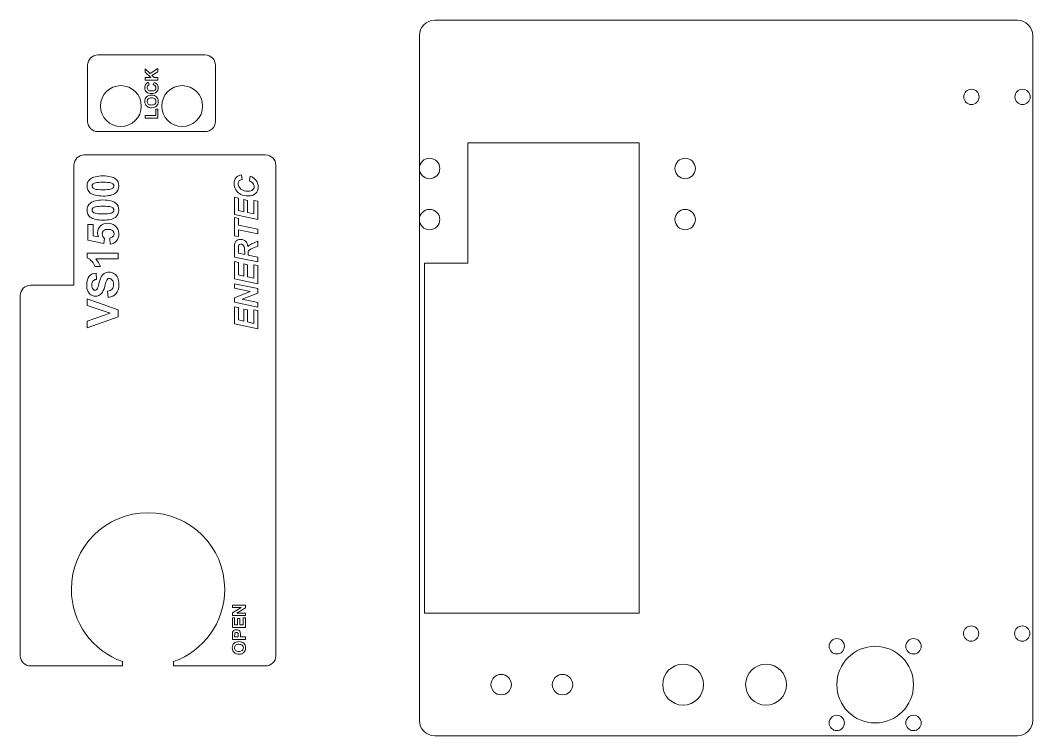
# Model space of a CAD drawing. Header units: millimetres. Extents: x -125 to 565, y -82 to 69.
# Drawn here: x 53.4 to 251.5, y -76.1 to 63.9 of the extents above; entities that cross this region are included whole.
import ezdxf

# ---------------------------------------------------------------- set-up
doc = ezdxf.new("R2010")
doc.units = ezdxf.units.MM
doc.header["$MEASUREMENT"] = 0
doc.layers.add('Layer 1', color=7, linetype='Continuous')
doc.layers.add('Layer 2', color=7, linetype='Continuous')

msp = doc.modelspace()

# ---------------------------------------------------------------- linework, layer by layer
at = {"layer": 'Layer 1', "color": 250, "lineweight": 9}
for centre, major_axis in [((133.5236, 34.8618), (0, 2)), ((183.5236, 34.8618), (0, 2)), ((133.5236, 24.8621), (0, 2)), ((183.5236, 24.8621), (0, 2)), ((213.1929, -58.6382), (0, 1.5)), ((228.1929, -58.6382), (0, 1.5)), ((213.1929, -73.6382), (0, 1.5)), ((228.1929, -73.6382), (0, 1.5))]:
    msp.add_ellipse(centre, major_axis=major_axis, ratio=1, dxfattribs=at)
for points, knots in [([(134.5236, 63.8618), (134.5236, 63.8618), (248.5236, 63.8618), (248.5236, 63.8618), (248.5236, 63.8618), (250.1736, 63.8618), (251.5236, 62.5118), (251.5236, 60.8618), (251.5236, 60.8618), (251.5236, 60.8618), (251.5236, -73.1381), (251.5236, -73.1381), (251.5236, -73.1381), (251.5236, -74.7882), (250.1736, -76.1382), (248.5236, -76.1382), (248.5236, -76.1382), (248.5236, -76.1382), (134.5236, -76.1382), (134.5236, -76.1382), (134.5236, -76.1382), (132.8736, -76.1382), (131.5236, -74.7882), (131.5236, -73.1381), (131.5236, -73.1381), (131.5236, -73.1381), (131.5236, 60.8618), (131.5236, 60.8618), (131.5236, 60.8618), (131.5236, 62.5118), (132.8736, 63.8618), (134.5236, 63.8618)], [0, 0, 0, 0, 0.11111111, 0.11111111, 0.11111111, 0.11111111, 0.22222222, 0.22222222, 0.22222222, 0.22222222, 0.33333333, 0.33333333, 0.33333333, 0.33333333, 0.44444444, 0.44444444, 0.44444444, 0.44444444, 0.55555556, 0.55555556, 0.55555556, 0.55555556, 0.66666667, 0.66666667, 0.66666667, 0.66666667, 0.77777778, 0.77777778, 0.77777778, 0.77777778, 1, 1, 1, 1]), ([(91.6266, 55.0724), (91.6266, 55.0724), (91.6266, 44.0725), (91.6266, 44.0725), (91.6266, 44.0725), (91.6266, 42.9725), (90.7265, 42.0725), (89.6265, 42.0725), (89.6265, 42.0725), (89.6265, 42.0725), (68.6267, 42.0725), (68.6267, 42.0725), (68.6267, 42.0725), (67.5267, 42.0725), (66.6266, 42.9725), (66.6266, 44.0725), (66.6266, 44.0725), (66.6266, 44.0725), (66.6266, 55.0724), (66.6266, 55.0724), (66.6266, 55.0724), (66.6266, 56.1724), (67.5267, 57.0725), (68.6267, 57.0725), (68.6267, 57.0725), (68.6267, 57.0725), (89.6265, 57.0725), (89.6265, 57.0725), (89.6265, 57.0725), (90.7265, 57.0725), (91.6266, 56.1724), (91.6266, 55.0724)], [0, 0, 0, 0, 0.11111111, 0.11111111, 0.11111111, 0.11111111, 0.22222222, 0.22222222, 0.22222222, 0.22222222, 0.33333333, 0.33333333, 0.33333333, 0.33333333, 0.44444444, 0.44444444, 0.44444444, 0.44444444, 0.55555556, 0.55555556, 0.55555556, 0.55555556, 0.66666667, 0.66666667, 0.66666667, 0.66666667, 0.77777778, 0.77777778, 0.77777778, 0.77777778, 1, 1, 1, 1]), ([(77.1271, 47.0725), (77.1271, 44.8633), (75.3362, 43.0725), (73.1271, 43.0725), (73.1271, 43.0725), (70.918, 43.0725), (69.1271, 44.8633), (69.1271, 47.0725), (69.1271, 47.0725), (69.1271, 49.2817), (70.918, 51.0725), (73.1271, 51.0725), (73.1271, 51.0725), (75.3362, 51.0725), (77.1271, 49.2817), (77.1271, 47.0725)], [0, 0, 0, 0, 0.2, 0.2, 0.2, 0.2, 0.4, 0.4, 0.4, 0.4, 0.6, 0.6, 0.6, 0.6, 1, 1, 1, 1]), ([(89.1271, 47.0725), (89.1271, 44.8633), (87.3362, 43.0725), (85.1271, 43.0725), (85.1271, 43.0725), (82.918, 43.0725), (81.1271, 44.8633), (81.1271, 47.0725), (81.1271, 47.0725), (81.1271, 49.2817), (82.918, 51.0725), (85.1271, 51.0725), (85.1271, 51.0725), (87.3362, 51.0725), (89.1271, 49.2817), (89.1271, 47.0725)], [0, 0, 0, 0, 0.2, 0.2, 0.2, 0.2, 0.4, 0.4, 0.4, 0.4, 0.6, 0.6, 0.6, 0.6, 1, 1, 1, 1]), ([(241.0236, 48.8618), (241.0236, 48.0334), (240.352, 47.3618), (239.5236, 47.3618), (239.5236, 47.3618), (238.6952, 47.3618), (238.0236, 48.0334), (238.0236, 48.8618), (238.0236, 48.8618), (238.0236, 49.6902), (238.6952, 50.3618), (239.5236, 50.3618), (239.5236, 50.3618), (240.352, 50.3618), (241.0236, 49.6902), (241.0236, 48.8618)], [0, 0, 0, 0, 0.2, 0.2, 0.2, 0.2, 0.4, 0.4, 0.4, 0.4, 0.6, 0.6, 0.6, 0.6, 1, 1, 1, 1]), ([(251.0236, 48.8618), (251.0236, 48.0334), (250.352, 47.3618), (249.5236, 47.3618), (249.5236, 47.3618), (248.6952, 47.3618), (248.0236, 48.0334), (248.0236, 48.8618), (248.0236, 48.8618), (248.0236, 49.6902), (248.6952, 50.3618), (249.5236, 50.3618), (249.5236, 50.3618), (250.352, 50.3618), (251.0236, 49.6902), (251.0236, 48.8618)], [0, 0, 0, 0, 0.2, 0.2, 0.2, 0.2, 0.4, 0.4, 0.4, 0.4, 0.6, 0.6, 0.6, 0.6, 1, 1, 1, 1]), ([(141.0236, 39.8618), (141.0236, 39.8618), (174.5235, 39.8618), (174.5235, 39.8618), (174.5235, 39.8618), (174.5235, 39.8618), (174.5235, -52.1383), (174.5235, -52.1383), (174.5235, -52.1383), (174.5235, -52.1383), (132.5235, -52.1383), (132.5235, -52.1383), (132.5235, -52.1383), (132.5235, -52.1383), (132.5235, 16.3618), (132.5235, 16.3618), (132.5235, 16.3618), (132.5235, 16.3618), (141.0236, 16.3618), (141.0236, 16.3618), (141.0236, 16.3618), (141.0236, 16.3618), (141.0236, 39.8618), (141.0236, 39.8618)], [0, 0, 0, 0, 0.14285714, 0.14285714, 0.14285714, 0.14285714, 0.28571429, 0.28571429, 0.28571429, 0.28571429, 0.42857143, 0.42857143, 0.42857143, 0.42857143, 0.57142857, 0.57142857, 0.57142857, 0.57142857, 0.71428571, 0.71428571, 0.71428571, 0.71428571, 1, 1, 1, 1]), ([(65.9421, 37.5119), (65.9421, 37.5119), (101.4421, 37.5119), (101.4421, 37.5119), (101.4421, 37.5119), (102.5421, 37.5119), (103.4421, 36.6118), (103.4421, 35.5119), (103.4421, 35.5119), (103.4421, 35.5119), (103.4421, -60.4881), (103.4421, -60.4881), (103.4421, -60.4881), (103.4421, -61.5881), (102.5421, -62.4881), (101.4421, -62.4881), (101.4421, -62.4881), (101.4421, -62.4881), (83.4421, -62.4881), (83.4421, -62.4881), (83.4421, -62.4881), (83.4421, -62.4881), (83.4421, -61.6334), (83.4421, -61.6334), (83.4421, -61.6334), (89.2678, -59.5741), (93.4421, -54.019), (93.4421, -47.4881), (93.4421, -47.4881), (93.4421, -39.2038), (86.7264, -32.4881), (78.4421, -32.4881), (78.4421, -32.4881), (70.1578, -32.4881), (63.4421, -39.2038), (63.4421, -47.4881), (63.4421, -47.4881), (63.4421, -54.019), (67.6164, -59.5741), (73.4421, -61.6334), (73.4421, -61.6334), (73.4421, -61.6334), (73.4421, -62.4881), (73.4421, -62.4881), (73.4421, -62.4881), (73.4421, -62.4881), (55.4421, -62.4881), (55.4421, -62.4881), (55.4421, -62.4881), (54.3422, -62.4881), (53.4421, -61.5881), (53.4421, -60.4881), (53.4421, -60.4881), (53.4421, -60.4881), (53.4421, -9.5326), (53.4421, -9.5326), (53.4421, -9.5326), (53.4421, -9.5326), (53.4421, 10.0119), (53.4421, 10.0119), (53.4421, 10.0119), (53.4421, 11.1119), (54.3421, 12.0119), (55.4421, 12.0119), (55.4421, 12.0119), (55.4421, 12.0119), (63.9421, 12.0119), (63.9421, 12.0119), (63.9421, 12.0119), (63.9421, 12.0119), (63.9421, 35.5119), (63.9421, 35.5119), (63.9421, 35.5119), (63.9421, 36.6119), (64.8421, 37.5119), (65.9421, 37.5119)], [0, 0, 0, 0, 0.05, 0.05, 0.05, 0.05, 0.1, 0.1, 0.1, 0.1, 0.15, 0.15, 0.15, 0.15, 0.2, 0.2, 0.2, 0.2, 0.25, 0.25, 0.25, 0.25, 0.3, 0.3, 0.3, 0.3, 0.35, 0.35, 0.35, 0.35, 0.4, 0.4, 0.4, 0.4, 0.45, 0.45, 0.45, 0.45, 0.5, 0.5, 0.5, 0.5, 0.55, 0.55, 0.55, 0.55, 0.6, 0.6, 0.6, 0.6, 0.65, 0.65, 0.65, 0.65, 0.7, 0.7, 0.7, 0.7, 0.75, 0.75, 0.75, 0.75, 0.8, 0.8, 0.8, 0.8, 0.85, 0.85, 0.85, 0.85, 0.9, 0.9, 0.9, 0.9, 1, 1, 1, 1]), ([(240.9666, -56.1382), (240.9666, -56.9666), (240.295, -57.6382), (239.4666, -57.6382), (239.4666, -57.6382), (238.6382, -57.6382), (237.9666, -56.9666), (237.9666, -56.1382), (237.9666, -56.1382), (237.9666, -55.3098), (238.6382, -54.6382), (239.4666, -54.6382), (239.4666, -54.6382), (240.295, -54.6382), (240.9666, -55.3098), (240.9666, -56.1382)], [0, 0, 0, 0, 0.2, 0.2, 0.2, 0.2, 0.4, 0.4, 0.4, 0.4, 0.6, 0.6, 0.6, 0.6, 1, 1, 1, 1]), ([(250.9666, -56.1382), (250.9666, -56.9666), (250.295, -57.6382), (249.4666, -57.6382), (249.4666, -57.6382), (248.6382, -57.6382), (247.9666, -56.9666), (247.9666, -56.1382), (247.9666, -56.1382), (247.9666, -55.3098), (248.6382, -54.6382), (249.4666, -54.6382), (249.4666, -54.6382), (250.295, -54.6382), (250.9666, -55.3098), (250.9666, -56.1382)], [0, 0, 0, 0, 0.2, 0.2, 0.2, 0.2, 0.4, 0.4, 0.4, 0.4, 0.6, 0.6, 0.6, 0.6, 1, 1, 1, 1]), ([(228.1929, -66.1382), (228.1929, -70.2804), (224.8349, -73.6382), (220.6929, -73.6382), (220.6929, -73.6382), (216.5509, -73.6382), (213.1929, -70.2804), (213.1929, -66.1382), (213.1929, -66.1382), (213.1929, -61.996), (216.5509, -58.6382), (220.6929, -58.6382), (220.6929, -58.6382), (224.8349, -58.6382), (228.1929, -61.996), (228.1929, -66.1382)], [0, 0, 0, 0, 0.2, 0.2, 0.2, 0.2, 0.4, 0.4, 0.4, 0.4, 0.6, 0.6, 0.6, 0.6, 1, 1, 1, 1]), ([(187.122, -66.1382), (187.122, -68.3474), (185.3311, -70.1382), (183.122, -70.1382), (183.122, -70.1382), (180.9129, -70.1382), (179.122, -68.3474), (179.122, -66.1382), (179.122, -66.1382), (179.122, -63.929), (180.9129, -62.1382), (183.122, -62.1382), (183.122, -62.1382), (185.3311, -62.1382), (187.122, -63.929), (187.122, -66.1382)], [0, 0, 0, 0, 0.2, 0.2, 0.2, 0.2, 0.4, 0.4, 0.4, 0.4, 0.6, 0.6, 0.6, 0.6, 1, 1, 1, 1]), ([(203.3498, -66.1382), (203.3498, -68.3474), (201.5589, -70.1382), (199.3498, -70.1382), (199.3498, -70.1382), (197.1407, -70.1382), (195.3498, -68.3474), (195.3498, -66.1382), (195.3498, -66.1382), (195.3498, -63.929), (197.1407, -62.1382), (199.3498, -62.1382), (199.3498, -62.1382), (201.5589, -62.1382), (203.3498, -63.929), (203.3498, -66.1382)], [0, 0, 0, 0, 0.2, 0.2, 0.2, 0.2, 0.4, 0.4, 0.4, 0.4, 0.6, 0.6, 0.6, 0.6, 1, 1, 1, 1]), ([(149.5242, -66.1382), (149.5242, -67.2428), (148.6287, -68.1382), (147.5242, -68.1382), (147.5242, -68.1382), (146.4197, -68.1382), (145.5242, -67.2428), (145.5242, -66.1382), (145.5242, -66.1382), (145.5242, -65.0336), (146.4197, -64.1382), (147.5242, -64.1382), (147.5242, -64.1382), (148.6287, -64.1382), (149.5242, -65.0336), (149.5242, -66.1382)], [0, 0, 0, 0, 0.2, 0.2, 0.2, 0.2, 0.4, 0.4, 0.4, 0.4, 0.6, 0.6, 0.6, 0.6, 1, 1, 1, 1]), ([(161.5242, -66.1382), (161.5242, -67.2428), (160.6287, -68.1382), (159.5242, -68.1382), (159.5242, -68.1382), (158.4197, -68.1382), (157.5242, -67.2428), (157.5242, -66.1382), (157.5242, -66.1382), (157.5242, -65.0336), (158.4197, -64.1382), (159.5242, -64.1382), (159.5242, -64.1382), (160.6287, -64.1382), (161.5242, -65.0336), (161.5242, -66.1382)], [0, 0, 0, 0, 0.2, 0.2, 0.2, 0.2, 0.4, 0.4, 0.4, 0.4, 0.6, 0.6, 0.6, 0.6, 1, 1, 1, 1])]:
    msp.add_open_spline(points, degree=3, knots=knots, dxfattribs=at)
at = {"layer": 'Layer 2', "color": 240, "lineweight": 9}
for points, knots in [([(80.3895, 52.1536), (80.3895, 52.1536), (77.8637, 52.1536), (77.8637, 52.1536), (77.8637, 52.1536), (77.8637, 52.1536), (77.8637, 52.6651), (77.8637, 52.6651), (77.8637, 52.6651), (77.8637, 52.6651), (78.9825, 52.6651), (78.9825, 52.6651), (78.9825, 52.6651), (78.9825, 52.6651), (77.8637, 53.6958), (77.8637, 53.6958), (77.8637, 53.6958), (77.8637, 53.6958), (77.8637, 54.3813), (77.8637, 54.3813), (77.8637, 54.3813), (77.8637, 54.3813), (78.8473, 53.4283), (78.8473, 53.4283), (78.8473, 53.4283), (78.8473, 53.4283), (80.3895, 54.4307), (80.3895, 54.4307), (80.3895, 54.4307), (80.3895, 54.4307), (80.3895, 53.771), (80.3895, 53.771), (80.3895, 53.771), (80.3895, 53.771), (79.2036, 53.0761), (79.2036, 53.0761), (79.2036, 53.0761), (79.2036, 53.0761), (79.6258, 52.6651), (79.6258, 52.6651), (79.6258, 52.6651), (79.6258, 52.6651), (80.3895, 52.6651), (80.3895, 52.6651), (80.3895, 52.6651), (80.3895, 52.6651), (80.3895, 52.1536), (80.3895, 52.1536)], [0, 0, 0, 0, 0.07692308, 0.07692308, 0.07692308, 0.07692308, 0.15384615, 0.15384615, 0.15384615, 0.15384615, 0.23076923, 0.23076923, 0.23076923, 0.23076923, 0.30769231, 0.30769231, 0.30769231, 0.30769231, 0.38461538, 0.38461538, 0.38461538, 0.38461538, 0.46153846, 0.46153846, 0.46153846, 0.46153846, 0.53846154, 0.53846154, 0.53846154, 0.53846154, 0.61538462, 0.61538462, 0.61538462, 0.61538462, 0.69230769, 0.69230769, 0.69230769, 0.69230769, 0.76923077, 0.76923077, 0.76923077, 0.76923077, 0.84615385, 0.84615385, 0.84615385, 0.84615385, 1, 1, 1, 1]), ([(79.4582, 51.2146), (79.4582, 51.2146), (79.6099, 51.7085), (79.6099, 51.7085), (79.6099, 51.7085), (79.888, 51.6326), (80.0943, 51.5062), (80.2296, 51.3298), (80.2296, 51.3298), (80.3642, 51.1535), (80.4318, 50.93), (80.4318, 50.659), (80.4318, 50.659), (80.4318, 50.3233), (80.3172, 50.0475), (80.0879, 49.8312), (80.0879, 49.8312), (79.8586, 49.6154), (79.5452, 49.5072), (79.1472, 49.5072), (79.1472, 49.5072), (78.7268, 49.5072), (78.3999, 49.616), (78.167, 49.8329), (78.167, 49.8329), (77.9342, 50.0499), (77.8178, 50.3356), (77.8178, 50.6896), (77.8178, 50.6896), (77.8178, 50.9988), (77.9095, 51.2499), (78.0924, 51.4427), (78.0924, 51.4427), (78.2006, 51.558), (78.3558, 51.6438), (78.5586, 51.7014), (78.5586, 51.7014), (78.5586, 51.7014), (78.6786, 51.197), (78.6786, 51.197), (78.6786, 51.197), (78.548, 51.167), (78.4446, 51.1047), (78.3687, 51.01), (78.3687, 51.01), (78.2929, 50.9148), (78.2552, 50.7995), (78.2552, 50.6643), (78.2552, 50.6643), (78.2552, 50.4767), (78.3223, 50.3245), (78.4569, 50.208), (78.4569, 50.208), (78.591, 50.091), (78.8085, 50.0328), (79.1095, 50.0328), (79.1095, 50.0328), (79.4282, 50.0328), (79.6557, 50.0904), (79.791, 50.2051), (79.791, 50.2051), (79.9268, 50.3203), (79.9944, 50.4697), (79.9944, 50.6537), (79.9944, 50.6537), (79.9944, 50.7895), (79.9515, 50.9065), (79.865, 51.0041), (79.865, 51.0041), (79.7786, 51.1017), (79.6434, 51.1723), (79.4582, 51.2146)], [0, 0, 0, 0, 0.05263158, 0.05263158, 0.05263158, 0.05263158, 0.10526316, 0.10526316, 0.10526316, 0.10526316, 0.15789474, 0.15789474, 0.15789474, 0.15789474, 0.21052632, 0.21052632, 0.21052632, 0.21052632, 0.26315789, 0.26315789, 0.26315789, 0.26315789, 0.31578947, 0.31578947, 0.31578947, 0.31578947, 0.36842105, 0.36842105, 0.36842105, 0.36842105, 0.42105263, 0.42105263, 0.42105263, 0.42105263, 0.47368421, 0.47368421, 0.47368421, 0.47368421, 0.52631579, 0.52631579, 0.52631579, 0.52631579, 0.57894737, 0.57894737, 0.57894737, 0.57894737, 0.63157895, 0.63157895, 0.63157895, 0.63157895, 0.68421053, 0.68421053, 0.68421053, 0.68421053, 0.73684211, 0.73684211, 0.73684211, 0.73684211, 0.78947368, 0.78947368, 0.78947368, 0.78947368, 0.84210526, 0.84210526, 0.84210526, 0.84210526, 0.89473684, 0.89473684, 0.89473684, 0.89473684, 1, 1, 1, 1]), ([(79.1419, 46.7491), (78.8843, 46.7491), (78.668, 46.7879), (78.4928, 46.8649), (78.4928, 46.8649), (78.364, 46.9219), (78.2482, 47.0007), (78.1459, 47.1001), (78.1459, 47.1001), (78.0436, 47.1995), (77.9677, 47.3082), (77.9178, 47.4264), (77.9178, 47.4264), (77.8513, 47.584), (77.8178, 47.7657), (77.8178, 47.9714), (77.8178, 47.9714), (77.8178, 48.3442), (77.9336, 48.6417), (78.1647, 48.8657), (78.1647, 48.8657), (78.3963, 49.0891), (78.718, 49.2008), (79.1301, 49.2008), (79.1301, 49.2008), (79.5387, 49.2008), (79.8586, 49.0897), (80.0891, 48.8681), (80.0891, 48.8681), (80.3201, 48.6464), (80.4354, 48.3495), (80.4354, 47.9785), (80.4354, 47.9785), (80.4354, 47.6028), (80.3207, 47.3035), (80.0908, 47.0819), (80.0908, 47.0819), (79.8615, 46.8602), (79.5452, 46.7491), (79.1419, 46.7491)], [0, 0, 0, 0, 0.09090909, 0.09090909, 0.09090909, 0.09090909, 0.18181818, 0.18181818, 0.18181818, 0.18181818, 0.27272727, 0.27272727, 0.27272727, 0.27272727, 0.36363636, 0.36363636, 0.36363636, 0.36363636, 0.45454545, 0.45454545, 0.45454545, 0.45454545, 0.54545455, 0.54545455, 0.54545455, 0.54545455, 0.63636364, 0.63636364, 0.63636364, 0.63636364, 0.72727273, 0.72727273, 0.72727273, 0.72727273, 0.81818182, 0.81818182, 0.81818182, 0.81818182, 1, 1, 1, 1]), ([(79.1248, 47.2747), (79.4112, 47.2747), (79.6281, 47.3412), (79.7763, 47.4734), (79.7763, 47.4734), (79.9238, 47.6057), (79.9979, 47.7739), (79.9979, 47.9773), (79.9979, 47.9773), (79.9979, 48.1813), (79.9244, 48.3483), (79.778, 48.4794), (79.778, 48.4794), (79.631, 48.61), (79.4112, 48.6752), (79.1178, 48.6752), (79.1178, 48.6752), (78.8279, 48.6752), (78.6115, 48.6117), (78.4693, 48.4841), (78.4693, 48.4841), (78.3264, 48.3571), (78.2552, 48.1884), (78.2552, 47.9773), (78.2552, 47.9773), (78.2552, 47.7668), (78.3276, 47.5969), (78.4716, 47.4682), (78.4716, 47.4682), (78.6162, 47.3394), (78.8338, 47.2747), (79.1248, 47.2747)], [0, 0, 0, 0, 0.11111111, 0.11111111, 0.11111111, 0.11111111, 0.22222222, 0.22222222, 0.22222222, 0.22222222, 0.33333333, 0.33333333, 0.33333333, 0.33333333, 0.44444444, 0.44444444, 0.44444444, 0.44444444, 0.55555556, 0.55555556, 0.55555556, 0.55555556, 0.66666667, 0.66666667, 0.66666667, 0.66666667, 0.77777778, 0.77777778, 0.77777778, 0.77777778, 1, 1, 1, 1]), ([(80.3895, 44.7142), (80.3895, 44.7142), (77.8848, 44.7142), (77.8848, 44.7142), (77.8848, 44.7142), (77.8848, 44.7142), (77.8848, 45.2257), (77.8848, 45.2257), (77.8848, 45.2257), (77.8848, 45.2257), (79.9626, 45.2257), (79.9626, 45.2257), (79.9626, 45.2257), (79.9626, 45.2257), (79.9626, 46.4922), (79.9626, 46.4922), (79.9626, 46.4922), (79.9626, 46.4922), (80.3895, 46.4922), (80.3895, 46.4922), (80.3895, 46.4922), (80.3895, 46.4922), (80.3895, 44.7142), (80.3895, 44.7142)], [0, 0, 0, 0, 0.14285714, 0.14285714, 0.14285714, 0.14285714, 0.28571429, 0.28571429, 0.28571429, 0.28571429, 0.42857143, 0.42857143, 0.42857143, 0.42857143, 0.57142857, 0.57142857, 0.57142857, 0.57142857, 0.71428571, 0.71428571, 0.71428571, 0.71428571, 1, 1, 1, 1]), ([(66.523, 31.4327), (66.523, 32.0197), (66.7333, 32.4783), (67.1538, 32.8099), (67.1538, 32.8099), (67.6505, 33.2036), (68.476, 33.4012), (69.6275, 33.4012), (69.6275, 33.4012), (70.7775, 33.4012), (71.6044, 33.2022), (72.1068, 32.8057), (72.1068, 32.8057), (72.5216, 32.4769), (72.7291, 32.0197), (72.7291, 31.4327), (72.7291, 31.4327), (72.7291, 30.8428), (72.5019, 30.3673), (72.0475, 30.0061), (72.0475, 30.0061), (71.5931, 29.6448), (70.7817, 29.4642), (69.6162, 29.4642), (69.6162, 29.4642), (68.4718, 29.4642), (67.6477, 29.6632), (67.1453, 30.0597), (67.1453, 30.0597), (66.7305, 30.3885), (66.523, 30.8457), (66.523, 31.4327)], [0, 0, 0, 0, 0.11111111, 0.11111111, 0.11111111, 0.11111111, 0.22222222, 0.22222222, 0.22222222, 0.22222222, 0.33333333, 0.33333333, 0.33333333, 0.33333333, 0.44444444, 0.44444444, 0.44444444, 0.44444444, 0.55555556, 0.55555556, 0.55555556, 0.55555556, 0.66666667, 0.66666667, 0.66666667, 0.66666667, 0.77777778, 0.77777778, 0.77777778, 0.77777778, 1, 1, 1, 1]), ([(67.4882, 31.4327), (67.4882, 31.2944), (67.5334, 31.1702), (67.6237, 31.063), (67.6237, 31.063), (67.7126, 30.9543), (67.8735, 30.8697), (68.1063, 30.8104), (68.1063, 30.8104), (68.4069, 30.7314), (68.9149, 30.6919), (69.6275, 30.6919), (69.6275, 30.6919), (70.3415, 30.6919), (70.8311, 30.7271), (71.0978, 30.7977), (71.0978, 30.7977), (71.3645, 30.8682), (71.5423, 30.9571), (71.6312, 31.0644), (71.6312, 31.0644), (71.7201, 31.1716), (71.7639, 31.2944), (71.7639, 31.4327), (71.7639, 31.4327), (71.7639, 31.571), (71.7187, 31.6951), (71.6284, 31.8038), (71.6284, 31.8038), (71.5395, 31.911), (71.3786, 31.9957), (71.1458, 32.055), (71.1458, 32.055), (70.8481, 32.134), (70.3415, 32.1735), (69.6275, 32.1735), (69.6275, 32.1735), (68.9149, 32.1735), (68.4252, 32.1382), (68.1585, 32.0677), (68.1585, 32.0677), (67.8918, 31.9971), (67.7126, 31.9082), (67.6237, 31.801), (67.6237, 31.801), (67.5334, 31.6937), (67.4882, 31.571), (67.4882, 31.4327)], [0, 0, 0, 0, 0.07692308, 0.07692308, 0.07692308, 0.07692308, 0.15384615, 0.15384615, 0.15384615, 0.15384615, 0.23076923, 0.23076923, 0.23076923, 0.23076923, 0.30769231, 0.30769231, 0.30769231, 0.30769231, 0.38461538, 0.38461538, 0.38461538, 0.38461538, 0.46153846, 0.46153846, 0.46153846, 0.46153846, 0.53846154, 0.53846154, 0.53846154, 0.53846154, 0.61538462, 0.61538462, 0.61538462, 0.61538462, 0.69230769, 0.69230769, 0.69230769, 0.69230769, 0.76923077, 0.76923077, 0.76923077, 0.76923077, 0.84615385, 0.84615385, 0.84615385, 0.84615385, 1, 1, 1, 1]), ([(98.2751, 32.4199), (98.2751, 32.4199), (98.418, 33.3597), (98.418, 33.3597), (98.418, 33.3597), (98.9271, 33.1766), (99.3165, 32.9003), (99.5854, 32.5331), (99.5854, 32.5331), (99.8552, 32.1669), (99.9897, 31.7362), (99.9897, 31.243), (99.9897, 31.243), (99.9897, 30.6884), (99.8224, 30.2545), (99.4869, 29.9423), (99.4869, 29.9423), (99.1514, 29.6301), (98.6646, 29.4735), (98.0264, 29.4735), (98.0264, 29.4735), (97.5089, 29.4735), (97.0358, 29.5782), (96.6062, 29.7878), (96.6062, 29.7878), (96.1765, 29.9973), (95.8473, 30.2873), (95.6198, 30.6598), (95.6198, 30.6598), (95.3922, 31.0313), (95.2779, 31.4356), (95.2779, 31.8727), (95.2779, 31.8727), (95.2779, 32.3648), (95.4102, 32.7617), (95.6738, 33.0654), (95.6738, 33.0654), (95.9383, 33.3692), (96.2971, 33.547), (96.7533, 33.601), (96.7533, 33.601), (96.7533, 33.601), (96.84, 32.7056), (96.84, 32.7056), (96.84, 32.7056), (96.5744, 32.6559), (96.3828, 32.5606), (96.2633, 32.4199), (96.2633, 32.4199), (96.1437, 32.2791), (96.0844, 32.0918), (96.0844, 31.8568), (96.0844, 31.8568), (96.0844, 31.5996), (96.1627, 31.3594), (96.3204, 31.1361), (96.3204, 31.1361), (96.4781, 30.9128), (96.7247, 30.735), (97.0602, 30.6016), (97.0602, 30.6016), (97.3946, 30.4672), (97.729, 30.4006), (98.0635, 30.4006), (98.0635, 30.4006), (98.4286, 30.4006), (98.7112, 30.4873), (98.9101, 30.6609), (98.9101, 30.6609), (99.1091, 30.8345), (99.2086, 31.0514), (99.2086, 31.3097), (99.2086, 31.3097), (99.2086, 31.551), (99.1303, 31.7711), (98.9726, 31.9711), (98.9726, 31.9711), (98.816, 32.1722), (98.5831, 32.3214), (98.2751, 32.4199)], [0, 0, 0, 0, 0.04761905, 0.04761905, 0.04761905, 0.04761905, 0.0952381, 0.0952381, 0.0952381, 0.0952381, 0.14285714, 0.14285714, 0.14285714, 0.14285714, 0.19047619, 0.19047619, 0.19047619, 0.19047619, 0.23809524, 0.23809524, 0.23809524, 0.23809524, 0.28571429, 0.28571429, 0.28571429, 0.28571429, 0.33333333, 0.33333333, 0.33333333, 0.33333333, 0.38095238, 0.38095238, 0.38095238, 0.38095238, 0.42857143, 0.42857143, 0.42857143, 0.42857143, 0.47619048, 0.47619048, 0.47619048, 0.47619048, 0.52380952, 0.52380952, 0.52380952, 0.52380952, 0.57142857, 0.57142857, 0.57142857, 0.57142857, 0.61904762, 0.61904762, 0.61904762, 0.61904762, 0.66666667, 0.66666667, 0.66666667, 0.66666667, 0.71428571, 0.71428571, 0.71428571, 0.71428571, 0.76190476, 0.76190476, 0.76190476, 0.76190476, 0.80952381, 0.80952381, 0.80952381, 0.80952381, 0.85714286, 0.85714286, 0.85714286, 0.85714286, 0.9047619, 0.9047619, 0.9047619, 0.9047619, 1, 1, 1, 1]), ([(66.523, 26.7239), (66.523, 27.3109), (66.7333, 27.7695), (67.1538, 28.1011), (67.1538, 28.1011), (67.6505, 28.4948), (68.476, 28.6924), (69.6275, 28.6924), (69.6275, 28.6924), (70.7775, 28.6924), (71.6044, 28.4934), (72.1068, 28.0969), (72.1068, 28.0969), (72.5216, 27.7681), (72.7291, 27.3109), (72.7291, 26.7239), (72.7291, 26.7239), (72.7291, 26.134), (72.5019, 25.6585), (72.0475, 25.2973), (72.0475, 25.2973), (71.5931, 24.936), (70.7817, 24.7554), (69.6162, 24.7554), (69.6162, 24.7554), (68.4718, 24.7554), (67.6477, 24.9544), (67.1453, 25.3509), (67.1453, 25.3509), (66.7305, 25.6797), (66.523, 26.1369), (66.523, 26.7239)], [0, 0, 0, 0, 0.11111111, 0.11111111, 0.11111111, 0.11111111, 0.22222222, 0.22222222, 0.22222222, 0.22222222, 0.33333333, 0.33333333, 0.33333333, 0.33333333, 0.44444444, 0.44444444, 0.44444444, 0.44444444, 0.55555556, 0.55555556, 0.55555556, 0.55555556, 0.66666667, 0.66666667, 0.66666667, 0.66666667, 0.77777778, 0.77777778, 0.77777778, 0.77777778, 1, 1, 1, 1]), ([(99.9071, 24.8951), (99.9071, 24.8951), (95.3605, 25.8476), (95.3605, 25.8476), (95.3605, 25.8476), (95.3605, 25.8476), (95.3605, 29.2131), (95.3605, 29.2131), (95.3605, 29.2131), (95.3605, 29.2131), (96.1225, 29.0543), (96.1225, 29.0543), (96.1225, 29.0543), (96.1225, 29.0543), (96.1225, 26.6212), (96.1225, 26.6212), (96.1225, 26.6212), (96.1225, 26.6212), (97.1512, 26.3979), (97.1512, 26.3979), (97.1512, 26.3979), (97.1512, 26.3979), (97.1512, 28.7559), (97.1512, 28.7559), (97.1512, 28.7559), (97.1512, 28.7559), (97.9132, 28.5971), (97.9132, 28.5971), (97.9132, 28.5971), (97.9132, 28.5971), (97.9132, 26.2317), (97.9132, 26.2317), (97.9132, 26.2317), (97.9132, 26.2317), (99.1451, 25.9629), (99.1451, 25.9629), (99.1451, 25.9629), (99.1451, 25.9629), (99.1451, 28.6035), (99.1451, 28.6035), (99.1451, 28.6035), (99.1451, 28.6035), (99.9071, 28.4447), (99.9071, 28.4447), (99.9071, 28.4447), (99.9071, 28.4447), (99.9071, 24.8951), (99.9071, 24.8951)], [0, 0, 0, 0, 0.07692308, 0.07692308, 0.07692308, 0.07692308, 0.15384615, 0.15384615, 0.15384615, 0.15384615, 0.23076923, 0.23076923, 0.23076923, 0.23076923, 0.30769231, 0.30769231, 0.30769231, 0.30769231, 0.38461538, 0.38461538, 0.38461538, 0.38461538, 0.46153846, 0.46153846, 0.46153846, 0.46153846, 0.53846154, 0.53846154, 0.53846154, 0.53846154, 0.61538462, 0.61538462, 0.61538462, 0.61538462, 0.69230769, 0.69230769, 0.69230769, 0.69230769, 0.76923077, 0.76923077, 0.76923077, 0.76923077, 0.84615385, 0.84615385, 0.84615385, 0.84615385, 1, 1, 1, 1]), ([(67.4882, 26.7239), (67.4882, 26.5856), (67.5334, 26.4614), (67.6237, 26.3542), (67.6237, 26.3542), (67.7126, 26.2455), (67.8735, 26.1609), (68.1063, 26.1016), (68.1063, 26.1016), (68.4069, 26.0226), (68.9149, 25.9831), (69.6275, 25.9831), (69.6275, 25.9831), (70.3415, 25.9831), (70.8311, 26.0183), (71.0978, 26.0889), (71.0978, 26.0889), (71.3645, 26.1594), (71.5423, 26.2483), (71.6312, 26.3556), (71.6312, 26.3556), (71.7201, 26.4628), (71.7639, 26.5856), (71.7639, 26.7239), (71.7639, 26.7239), (71.7639, 26.8622), (71.7187, 26.9863), (71.6284, 27.095), (71.6284, 27.095), (71.5395, 27.2022), (71.3786, 27.2869), (71.1458, 27.3462), (71.1458, 27.3462), (70.8481, 27.4252), (70.3415, 27.4647), (69.6275, 27.4647), (69.6275, 27.4647), (68.9149, 27.4647), (68.4252, 27.4294), (68.1585, 27.3589), (68.1585, 27.3589), (67.8918, 27.2883), (67.7126, 27.1994), (67.6237, 27.0922), (67.6237, 27.0922), (67.5334, 26.9849), (67.4882, 26.8622), (67.4882, 26.7239)], [0, 0, 0, 0, 0.07692308, 0.07692308, 0.07692308, 0.07692308, 0.15384615, 0.15384615, 0.15384615, 0.15384615, 0.23076923, 0.23076923, 0.23076923, 0.23076923, 0.30769231, 0.30769231, 0.30769231, 0.30769231, 0.38461538, 0.38461538, 0.38461538, 0.38461538, 0.46153846, 0.46153846, 0.46153846, 0.46153846, 0.53846154, 0.53846154, 0.53846154, 0.53846154, 0.61538462, 0.61538462, 0.61538462, 0.61538462, 0.69230769, 0.69230769, 0.69230769, 0.69230769, 0.76923077, 0.76923077, 0.76923077, 0.76923077, 0.84615385, 0.84615385, 0.84615385, 0.84615385, 1, 1, 1, 1]), ([(71.0626, 20.0635), (71.0626, 20.0635), (70.9426, 21.2235), (70.9426, 21.2235), (70.9426, 21.2235), (71.2051, 21.2573), (71.4139, 21.3547), (71.5677, 21.517), (71.5677, 21.517), (71.7215, 21.6807), (71.7977, 21.8683), (71.7977, 22.0814), (71.7977, 22.0814), (71.7977, 22.3241), (71.699, 22.5301), (71.5, 22.6981), (71.5, 22.6981), (71.301, 22.866), (71.0019, 22.9506), (70.6025, 22.9506), (70.6025, 22.9506), (70.2272, 22.9506), (69.9464, 22.8674), (69.7587, 22.6995), (69.7587, 22.6995), (69.571, 22.533), (69.4779, 22.3156), (69.4779, 22.0475), (69.4779, 22.0475), (69.4779, 21.7131), (69.6246, 21.4125), (69.9182, 21.1473), (69.9182, 21.1473), (69.9182, 21.1473), (69.7827, 20.2075), (69.7827, 20.2075), (69.7827, 20.2075), (69.7827, 20.2075), (66.6331, 20.8001), (66.6331, 20.8001), (66.6331, 20.8001), (66.6331, 20.8001), (66.6331, 23.8735), (66.6331, 23.8735), (66.6331, 23.8735), (66.6331, 23.8735), (67.7168, 23.8735), (67.7168, 23.8735), (67.7168, 23.8735), (67.7168, 23.8735), (67.7168, 21.6821), (67.7168, 21.6821), (67.7168, 21.6821), (67.7168, 21.6821), (68.7484, 21.4986), (68.7484, 21.4986), (68.7484, 21.4986), (68.6199, 21.7569), (68.555, 22.0221), (68.555, 22.2931), (68.555, 22.2931), (68.555, 22.8095), (68.7427, 23.247), (69.1195, 23.6054), (69.1195, 23.6054), (69.4948, 23.9652), (69.9831, 24.1444), (70.5842, 24.1444), (70.5842, 24.1444), (71.0851, 24.1444), (71.531, 23.9991), (71.9247, 23.7098), (71.9247, 23.7098), (72.461, 23.3147), (72.7291, 22.7672), (72.7291, 22.0673), (72.7291, 22.0673), (72.7291, 21.5071), (72.5781, 21.0499), (72.2775, 20.6971), (72.2775, 20.6971), (71.9755, 20.3429), (71.572, 20.1327), (71.0626, 20.0635)], [0, 0, 0, 0, 0.04545455, 0.04545455, 0.04545455, 0.04545455, 0.09090909, 0.09090909, 0.09090909, 0.09090909, 0.13636364, 0.13636364, 0.13636364, 0.13636364, 0.18181818, 0.18181818, 0.18181818, 0.18181818, 0.22727273, 0.22727273, 0.22727273, 0.22727273, 0.27272727, 0.27272727, 0.27272727, 0.27272727, 0.31818182, 0.31818182, 0.31818182, 0.31818182, 0.36363636, 0.36363636, 0.36363636, 0.36363636, 0.40909091, 0.40909091, 0.40909091, 0.40909091, 0.45454545, 0.45454545, 0.45454545, 0.45454545, 0.5, 0.5, 0.5, 0.5, 0.54545455, 0.54545455, 0.54545455, 0.54545455, 0.59090909, 0.59090909, 0.59090909, 0.59090909, 0.63636364, 0.63636364, 0.63636364, 0.63636364, 0.68181818, 0.68181818, 0.68181818, 0.68181818, 0.72727273, 0.72727273, 0.72727273, 0.72727273, 0.77272727, 0.77272727, 0.77272727, 0.77272727, 0.81818182, 0.81818182, 0.81818182, 0.81818182, 0.86363636, 0.86363636, 0.86363636, 0.86363636, 0.90909091, 0.90909091, 0.90909091, 0.90909091, 1, 1, 1, 1]), ([(99.9071, 22.9943), (99.9071, 22.9943), (99.9071, 22.0598), (99.9071, 22.0598), (99.9071, 22.0598), (99.9071, 22.0598), (96.1225, 22.8525), (96.1225, 22.8525), (96.1225, 22.8525), (96.1225, 22.8525), (96.1225, 21.5179), (96.1225, 21.5179), (96.1225, 21.5179), (96.1225, 21.5179), (95.3605, 21.6703), (95.3605, 21.6703), (95.3605, 21.6703), (95.3605, 21.6703), (95.3605, 25.2517), (95.3605, 25.2517), (95.3605, 25.2517), (95.3605, 25.2517), (96.1225, 25.0993), (96.1225, 25.0993), (96.1225, 25.0993), (96.1225, 25.0993), (96.1225, 23.787), (96.1225, 23.787), (96.1225, 23.787), (96.1225, 23.787), (99.9071, 22.9943), (99.9071, 22.9943)], [0, 0, 0, 0, 0.11111111, 0.11111111, 0.11111111, 0.11111111, 0.22222222, 0.22222222, 0.22222222, 0.22222222, 0.33333333, 0.33333333, 0.33333333, 0.33333333, 0.44444444, 0.44444444, 0.44444444, 0.44444444, 0.55555556, 0.55555556, 0.55555556, 0.55555556, 0.66666667, 0.66666667, 0.66666667, 0.66666667, 0.77777778, 0.77777778, 0.77777778, 0.77777778, 1, 1, 1, 1]), ([(99.9071, 17.4983), (99.9071, 17.4983), (99.9071, 16.5638), (99.9071, 16.5638), (99.9071, 16.5638), (99.9071, 16.5638), (95.3605, 17.5163), (95.3605, 17.5163), (95.3605, 17.5163), (95.3605, 17.5163), (95.3605, 19.5335), (95.3605, 19.5335), (95.3605, 19.5335), (95.3605, 19.8806), (95.3965, 20.1505), (95.4674, 20.3442), (95.4674, 20.3442), (95.5394, 20.5368), (95.6695, 20.6924), (95.86, 20.812), (95.86, 20.812), (96.0505, 20.9305), (96.2802, 20.9898), (96.5511, 20.9898), (96.5511, 20.9898), (96.9385, 20.9898), (97.257, 20.8744), (97.5079, 20.6426), (97.5079, 20.6426), (97.7597, 20.4119), (97.9153, 20.0616), (97.9746, 19.5928), (97.9746, 19.5928), (98.0825, 19.7123), (98.2243, 19.8245), (98.4, 19.9304), (98.4, 19.9304), (98.7556, 20.1389), (99.2583, 20.3717), (99.9071, 20.6278), (99.9071, 20.6278), (99.9071, 20.6278), (99.9071, 19.6245), (99.9071, 19.6245), (99.9071, 19.6245), (99.651, 19.5441), (99.252, 19.3853), (98.7091, 19.1493), (98.7091, 19.1493), (98.4159, 19.0213), (98.218, 18.8847), (98.1175, 18.7397), (98.1175, 18.7397), (98.0571, 18.6508), (98.0275, 18.4953), (98.0275, 18.2741), (98.0275, 18.2741), (98.0275, 18.2741), (98.0275, 17.892), (98.0275, 17.892), (98.0275, 17.892), (98.0275, 17.892), (99.9071, 17.4983), (99.9071, 17.4983)], [0, 0, 0, 0, 0.05882353, 0.05882353, 0.05882353, 0.05882353, 0.11764706, 0.11764706, 0.11764706, 0.11764706, 0.17647059, 0.17647059, 0.17647059, 0.17647059, 0.23529412, 0.23529412, 0.23529412, 0.23529412, 0.29411765, 0.29411765, 0.29411765, 0.29411765, 0.35294118, 0.35294118, 0.35294118, 0.35294118, 0.41176471, 0.41176471, 0.41176471, 0.41176471, 0.47058824, 0.47058824, 0.47058824, 0.47058824, 0.52941176, 0.52941176, 0.52941176, 0.52941176, 0.58823529, 0.58823529, 0.58823529, 0.58823529, 0.64705882, 0.64705882, 0.64705882, 0.64705882, 0.70588235, 0.70588235, 0.70588235, 0.70588235, 0.76470588, 0.76470588, 0.76470588, 0.76470588, 0.82352941, 0.82352941, 0.82352941, 0.82352941, 0.88235294, 0.88235294, 0.88235294, 0.88235294, 1, 1, 1, 1]), ([(97.348, 18.0338), (97.348, 18.0338), (97.348, 18.5302), (97.348, 18.5302), (97.348, 18.5302), (97.348, 19.0329), (97.3184, 19.3663), (97.2581, 19.5303), (97.2581, 19.5303), (97.1978, 19.6954), (97.1036, 19.8235), (96.9745, 19.9166), (96.9745, 19.9166), (96.8464, 20.0097), (96.7109, 20.0563), (96.5702, 20.0563), (96.5702, 20.0563), (96.404, 20.0563), (96.2802, 19.9896), (96.1966, 19.8552), (96.1966, 19.8552), (96.1479, 19.7727), (96.1225, 19.5938), (96.1225, 19.3186), (96.1225, 19.3186), (96.1225, 19.3186), (96.1225, 18.2899), (96.1225, 18.2899), (96.1225, 18.2899), (96.1225, 18.2899), (97.348, 18.0338), (97.348, 18.0338)], [0, 0, 0, 0, 0.11111111, 0.11111111, 0.11111111, 0.11111111, 0.22222222, 0.22222222, 0.22222222, 0.22222222, 0.33333333, 0.33333333, 0.33333333, 0.33333333, 0.44444444, 0.44444444, 0.44444444, 0.44444444, 0.55555556, 0.55555556, 0.55555556, 0.55555556, 0.66666667, 0.66666667, 0.66666667, 0.66666667, 0.77777778, 0.77777778, 0.77777778, 0.77777778, 1, 1, 1, 1]), ([(72.619, 18.3096), (72.619, 18.3096), (72.619, 17.1496), (72.619, 17.1496), (72.619, 17.1496), (72.619, 17.1496), (68.2305, 17.1496), (68.2305, 17.1496), (68.2305, 17.1496), (68.6284, 16.7263), (68.9233, 16.2268), (69.1138, 15.6511), (69.1138, 15.6511), (69.1138, 15.6511), (68.0555, 15.6511), (68.0555, 15.6511), (68.0555, 15.6511), (67.9567, 15.9544), (67.769, 16.2832), (67.4911, 16.6374), (67.4911, 16.6374), (67.2145, 16.993), (66.8928, 17.2357), (66.523, 17.3684), (66.523, 17.3684), (66.523, 17.3684), (66.523, 18.3096), (66.523, 18.3096), (66.523, 18.3096), (66.523, 18.3096), (72.619, 18.3096), (72.619, 18.3096)], [0, 0, 0, 0, 0.11111111, 0.11111111, 0.11111111, 0.11111111, 0.22222222, 0.22222222, 0.22222222, 0.22222222, 0.33333333, 0.33333333, 0.33333333, 0.33333333, 0.44444444, 0.44444444, 0.44444444, 0.44444444, 0.55555556, 0.55555556, 0.55555556, 0.55555556, 0.66666667, 0.66666667, 0.66666667, 0.66666667, 0.77777778, 0.77777778, 0.77777778, 0.77777778, 1, 1, 1, 1]), ([(99.9071, 12.3093), (99.9071, 12.3093), (95.3605, 13.2618), (95.3605, 13.2618), (95.3605, 13.2618), (95.3605, 13.2618), (95.3605, 16.6273), (95.3605, 16.6273), (95.3605, 16.6273), (95.3605, 16.6273), (96.1225, 16.4685), (96.1225, 16.4685), (96.1225, 16.4685), (96.1225, 16.4685), (96.1225, 14.0354), (96.1225, 14.0354), (96.1225, 14.0354), (96.1225, 14.0354), (97.1512, 13.8121), (97.1512, 13.8121), (97.1512, 13.8121), (97.1512, 13.8121), (97.1512, 16.1701), (97.1512, 16.1701), (97.1512, 16.1701), (97.1512, 16.1701), (97.9132, 16.0113), (97.9132, 16.0113), (97.9132, 16.0113), (97.9132, 16.0113), (97.9132, 13.6459), (97.9132, 13.6459), (97.9132, 13.6459), (97.9132, 13.6459), (99.1451, 13.3771), (99.1451, 13.3771), (99.1451, 13.3771), (99.1451, 13.3771), (99.1451, 16.0177), (99.1451, 16.0177), (99.1451, 16.0177), (99.1451, 16.0177), (99.9071, 15.8589), (99.9071, 15.8589), (99.9071, 15.8589), (99.9071, 15.8589), (99.9071, 12.3093), (99.9071, 12.3093)], [0, 0, 0, 0, 0.07692308, 0.07692308, 0.07692308, 0.07692308, 0.15384615, 0.15384615, 0.15384615, 0.15384615, 0.23076923, 0.23076923, 0.23076923, 0.23076923, 0.30769231, 0.30769231, 0.30769231, 0.30769231, 0.38461538, 0.38461538, 0.38461538, 0.38461538, 0.46153846, 0.46153846, 0.46153846, 0.46153846, 0.53846154, 0.53846154, 0.53846154, 0.53846154, 0.61538462, 0.61538462, 0.61538462, 0.61538462, 0.69230769, 0.69230769, 0.69230769, 0.69230769, 0.76923077, 0.76923077, 0.76923077, 0.76923077, 0.84615385, 0.84615385, 0.84615385, 0.84615385, 1, 1, 1, 1]), ([(70.6547, 9.6313), (70.6547, 9.6313), (70.5362, 10.8251), (70.5362, 10.8251), (70.5362, 10.8251), (70.9356, 10.8971), (71.2277, 11.041), (71.4153, 11.2597), (71.4153, 11.2597), (71.603, 11.4785), (71.6961, 11.7734), (71.6961, 12.1445), (71.6961, 12.1445), (71.6961, 12.5368), (71.6129, 12.8331), (71.4464, 13.0321), (71.4464, 13.0321), (71.2799, 13.231), (71.0851, 13.3312), (70.8622, 13.3312), (70.8622, 13.3312), (70.7182, 13.3312), (70.5969, 13.2889), (70.4967, 13.2056), (70.4967, 13.2056), (70.3951, 13.1224), (70.3076, 12.9756), (70.2342, 12.7668), (70.2342, 12.7668), (70.1834, 12.6243), (70.096, 12.2997), (69.969, 11.7917), (69.969, 11.7917), (69.8053, 11.1384), (69.6049, 10.6798), (69.3664, 10.4159), (69.3664, 10.4159), (69.032, 10.0448), (68.6242, 9.8599), (68.143, 9.8599), (68.143, 9.8599), (67.834, 9.8599), (67.5433, 9.9474), (67.2738, 10.121), (67.2738, 10.121), (67.0042, 10.296), (66.7996, 10.5471), (66.6585, 10.8759), (66.6585, 10.8759), (66.5174, 11.2047), (66.4468, 11.5998), (66.4468, 12.0655), (66.4468, 12.0655), (66.4468, 12.8232), (66.6148, 13.3947), (66.952, 13.7771), (66.952, 13.7771), (67.2893, 14.161), (67.738, 14.3613), (68.301, 14.3811), (68.301, 14.3811), (68.301, 14.3811), (68.3434, 13.1534), (68.3434, 13.1534), (68.3434, 13.1534), (68.0301, 13.1012), (67.8057, 12.9897), (67.6689, 12.819), (67.6689, 12.819), (67.532, 12.6483), (67.4628, 12.3914), (67.4628, 12.05), (67.4628, 12.05), (67.4628, 11.6972), (67.5362, 11.4206), (67.683, 11.2216), (67.683, 11.2216), (67.7775, 11.0932), (67.9031, 11.0283), (68.0611, 11.0283), (68.0611, 11.0283), (68.2051, 11.0283), (68.3278, 11.089), (68.4294, 11.2104), (68.4294, 11.2104), (68.5607, 11.3642), (68.6961, 11.7381), (68.8373, 12.3322), (68.8373, 12.3322), (68.977, 12.9262), (69.1237, 13.3651), (69.2733, 13.6487), (69.2733, 13.6487), (69.4243, 13.9338), (69.6289, 14.1567), (69.8899, 14.3176), (69.8899, 14.3176), (70.151, 14.4785), (70.4727, 14.5589), (70.8551, 14.5589), (70.8551, 14.5589), (71.2023, 14.5589), (71.5282, 14.4629), (71.8316, 14.2696), (71.8316, 14.2696), (72.135, 14.0763), (72.3608, 13.804), (72.5075, 13.4512), (72.5075, 13.4512), (72.6557, 13.0984), (72.7291, 12.6581), (72.7291, 12.1318), (72.7291, 12.1318), (72.7291, 11.3656), (72.5527, 10.7771), (72.1985, 10.3665), (72.1985, 10.3665), (71.8457, 9.9559), (71.3307, 9.7118), (70.6547, 9.6313)], [0, 0, 0, 0, 0.03225806, 0.03225806, 0.03225806, 0.03225806, 0.06451613, 0.06451613, 0.06451613, 0.06451613, 0.09677419, 0.09677419, 0.09677419, 0.09677419, 0.12903226, 0.12903226, 0.12903226, 0.12903226, 0.16129032, 0.16129032, 0.16129032, 0.16129032, 0.19354839, 0.19354839, 0.19354839, 0.19354839, 0.22580645, 0.22580645, 0.22580645, 0.22580645, 0.25806452, 0.25806452, 0.25806452, 0.25806452, 0.29032258, 0.29032258, 0.29032258, 0.29032258, 0.32258065, 0.32258065, 0.32258065, 0.32258065, 0.35483871, 0.35483871, 0.35483871, 0.35483871, 0.38709677, 0.38709677, 0.38709677, 0.38709677, 0.41935484, 0.41935484, 0.41935484, 0.41935484, 0.4516129, 0.4516129, 0.4516129, 0.4516129, 0.48387097, 0.48387097, 0.48387097, 0.48387097, 0.51612903, 0.51612903, 0.51612903, 0.51612903, 0.5483871, 0.5483871, 0.5483871, 0.5483871, 0.58064516, 0.58064516, 0.58064516, 0.58064516, 0.61290323, 0.61290323, 0.61290323, 0.61290323, 0.64516129, 0.64516129, 0.64516129, 0.64516129, 0.67741935, 0.67741935, 0.67741935, 0.67741935, 0.70967742, 0.70967742, 0.70967742, 0.70967742, 0.74193548, 0.74193548, 0.74193548, 0.74193548, 0.77419355, 0.77419355, 0.77419355, 0.77419355, 0.80645161, 0.80645161, 0.80645161, 0.80645161, 0.83870968, 0.83870968, 0.83870968, 0.83870968, 0.87096774, 0.87096774, 0.87096774, 0.87096774, 0.90322581, 0.90322581, 0.90322581, 0.90322581, 0.93548387, 0.93548387, 0.93548387, 0.93548387, 1, 1, 1, 1]), ([(99.9071, 11.3546), (99.9071, 11.3546), (99.9071, 10.4857), (99.9071, 10.4857), (99.9071, 10.4857), (99.9071, 10.4857), (96.8527, 9.257), (96.8527, 9.257), (96.8527, 9.257), (96.8527, 9.257), (99.9071, 8.6177), (99.9071, 8.6177), (99.9071, 8.6177), (99.9071, 8.6177), (99.9071, 7.7489), (99.9071, 7.7489), (99.9071, 7.7489), (99.9071, 7.7489), (95.3605, 8.7014), (95.3605, 8.7014), (95.3605, 8.7014), (95.3605, 8.7014), (95.3605, 9.5702), (95.3605, 9.5702), (95.3605, 9.5702), (95.3605, 9.5702), (98.4021, 10.8021), (98.4021, 10.8021), (98.4021, 10.8021), (98.4021, 10.8021), (95.3605, 11.4382), (95.3605, 11.4382), (95.3605, 11.4382), (95.3605, 11.4382), (95.3605, 12.3071), (95.3605, 12.3071), (95.3605, 12.3071), (95.3605, 12.3071), (99.9071, 11.3546), (99.9071, 11.3546)], [0, 0, 0, 0, 0.09090909, 0.09090909, 0.09090909, 0.09090909, 0.18181818, 0.18181818, 0.18181818, 0.18181818, 0.27272727, 0.27272727, 0.27272727, 0.27272727, 0.36363636, 0.36363636, 0.36363636, 0.36363636, 0.45454545, 0.45454545, 0.45454545, 0.45454545, 0.54545455, 0.54545455, 0.54545455, 0.54545455, 0.63636364, 0.63636364, 0.63636364, 0.63636364, 0.72727273, 0.72727273, 0.72727273, 0.72727273, 0.81818182, 0.81818182, 0.81818182, 0.81818182, 1, 1, 1, 1]), ([(72.619, 5.8567), (72.619, 5.8567), (66.5569, 3.6878), (66.5569, 3.6878), (66.5569, 3.6878), (66.5569, 3.6878), (66.5569, 5.0142), (66.5569, 5.0142), (66.5569, 5.0142), (66.5569, 5.0142), (71.0442, 6.5537), (71.0442, 6.5537), (71.0442, 6.5537), (71.0442, 6.5537), (66.5569, 8.0312), (66.5569, 8.0312), (66.5569, 8.0312), (66.5569, 8.0312), (66.5569, 9.335), (66.5569, 9.335), (66.5569, 9.335), (66.5569, 9.335), (72.619, 7.1789), (72.619, 7.1789), (72.619, 7.1789), (72.619, 7.1789), (72.619, 5.8567), (72.619, 5.8567)], [0, 0, 0, 0, 0.125, 0.125, 0.125, 0.125, 0.25, 0.25, 0.25, 0.25, 0.375, 0.375, 0.375, 0.375, 0.5, 0.5, 0.5, 0.5, 0.625, 0.625, 0.625, 0.625, 0.75, 0.75, 0.75, 0.75, 1, 1, 1, 1]), ([(99.9071, 3.488), (99.9071, 3.488), (95.3605, 4.4405), (95.3605, 4.4405), (95.3605, 4.4405), (95.3605, 4.4405), (95.3605, 7.806), (95.3605, 7.806), (95.3605, 7.806), (95.3605, 7.806), (96.1225, 7.6472), (96.1225, 7.6472), (96.1225, 7.6472), (96.1225, 7.6472), (96.1225, 5.2141), (96.1225, 5.2141), (96.1225, 5.2141), (96.1225, 5.2141), (97.1512, 4.9908), (97.1512, 4.9908), (97.1512, 4.9908), (97.1512, 4.9908), (97.1512, 7.3488), (97.1512, 7.3488), (97.1512, 7.3488), (97.1512, 7.3488), (97.9132, 7.19), (97.9132, 7.19), (97.9132, 7.19), (97.9132, 7.19), (97.9132, 4.8246), (97.9132, 4.8246), (97.9132, 4.8246), (97.9132, 4.8246), (99.1451, 4.5558), (99.1451, 4.5558), (99.1451, 4.5558), (99.1451, 4.5558), (99.1451, 7.1964), (99.1451, 7.1964), (99.1451, 7.1964), (99.1451, 7.1964), (99.9071, 7.0376), (99.9071, 7.0376), (99.9071, 7.0376), (99.9071, 7.0376), (99.9071, 3.488), (99.9071, 3.488)], [0, 0, 0, 0, 0.07692308, 0.07692308, 0.07692308, 0.07692308, 0.15384615, 0.15384615, 0.15384615, 0.15384615, 0.23076923, 0.23076923, 0.23076923, 0.23076923, 0.30769231, 0.30769231, 0.30769231, 0.30769231, 0.38461538, 0.38461538, 0.38461538, 0.38461538, 0.46153846, 0.46153846, 0.46153846, 0.46153846, 0.53846154, 0.53846154, 0.53846154, 0.53846154, 0.61538462, 0.61538462, 0.61538462, 0.61538462, 0.69230769, 0.69230769, 0.69230769, 0.69230769, 0.76923077, 0.76923077, 0.76923077, 0.76923077, 0.84615385, 0.84615385, 0.84615385, 0.84615385, 1, 1, 1, 1]), ([(97.4856, -52.6086), (97.4856, -52.6086), (94.9598, -52.6086), (94.9598, -52.6086), (94.9598, -52.6086), (94.9598, -52.6086), (94.9598, -52.1135), (94.9598, -52.1135), (94.9598, -52.1135), (94.9598, -52.1135), (96.6525, -51.074), (96.6525, -51.074), (96.6525, -51.074), (96.6525, -51.074), (94.9598, -51.074), (94.9598, -51.074), (94.9598, -51.074), (94.9598, -51.074), (94.9598, -50.6013), (94.9598, -50.6013), (94.9598, -50.6013), (94.9598, -50.6013), (97.4856, -50.6013), (97.4856, -50.6013), (97.4856, -50.6013), (97.4856, -50.6013), (97.4856, -51.1122), (97.4856, -51.1122), (97.4856, -51.1122), (97.4856, -51.1122), (95.8252, -52.1359), (95.8252, -52.1359), (95.8252, -52.1359), (95.8252, -52.1359), (97.4856, -52.1359), (97.4856, -52.1359), (97.4856, -52.1359), (97.4856, -52.1359), (97.4856, -52.6086), (97.4856, -52.6086)], [0, 0, 0, 0, 0.09090909, 0.09090909, 0.09090909, 0.09090909, 0.18181818, 0.18181818, 0.18181818, 0.18181818, 0.27272727, 0.27272727, 0.27272727, 0.27272727, 0.36363636, 0.36363636, 0.36363636, 0.36363636, 0.45454545, 0.45454545, 0.45454545, 0.45454545, 0.54545455, 0.54545455, 0.54545455, 0.54545455, 0.63636364, 0.63636364, 0.63636364, 0.63636364, 0.72727273, 0.72727273, 0.72727273, 0.72727273, 0.81818182, 0.81818182, 0.81818182, 0.81818182, 1, 1, 1, 1]), ([(97.4856, -54.9616), (97.4856, -54.9616), (94.9598, -54.9616), (94.9598, -54.9616), (94.9598, -54.9616), (94.9598, -54.9616), (94.9598, -53.0919), (94.9598, -53.0919), (94.9598, -53.0919), (94.9598, -53.0919), (95.3866, -53.0919), (95.3866, -53.0919), (95.3866, -53.0919), (95.3866, -53.0919), (95.3866, -54.4501), (95.3866, -54.4501), (95.3866, -54.4501), (95.3866, -54.4501), (95.9475, -54.4501), (95.9475, -54.4501), (95.9475, -54.4501), (95.9475, -54.4501), (95.9475, -53.1871), (95.9475, -53.1871), (95.9475, -53.1871), (95.9475, -53.1871), (96.3744, -53.1871), (96.3744, -53.1871), (96.3744, -53.1871), (96.3744, -53.1871), (96.3744, -54.4501), (96.3744, -54.4501), (96.3744, -54.4501), (96.3744, -54.4501), (97.0587, -54.4501), (97.0587, -54.4501), (97.0587, -54.4501), (97.0587, -54.4501), (97.0587, -53.0425), (97.0587, -53.0425), (97.0587, -53.0425), (97.0587, -53.0425), (97.4856, -53.0425), (97.4856, -53.0425), (97.4856, -53.0425), (97.4856, -53.0425), (97.4856, -54.9616), (97.4856, -54.9616)], [0, 0, 0, 0, 0.07692308, 0.07692308, 0.07692308, 0.07692308, 0.15384615, 0.15384615, 0.15384615, 0.15384615, 0.23076923, 0.23076923, 0.23076923, 0.23076923, 0.30769231, 0.30769231, 0.30769231, 0.30769231, 0.38461538, 0.38461538, 0.38461538, 0.38461538, 0.46153846, 0.46153846, 0.46153846, 0.46153846, 0.53846154, 0.53846154, 0.53846154, 0.53846154, 0.61538462, 0.61538462, 0.61538462, 0.61538462, 0.69230769, 0.69230769, 0.69230769, 0.69230769, 0.76923077, 0.76923077, 0.76923077, 0.76923077, 0.84615385, 0.84615385, 0.84615385, 0.84615385, 1, 1, 1, 1]), ([(97.4856, -57.3146), (97.4856, -57.3146), (94.9598, -57.3146), (94.9598, -57.3146), (94.9598, -57.3146), (94.9598, -57.3146), (94.9598, -56.4967), (94.9598, -56.4967), (94.9598, -56.4967), (94.9598, -56.1869), (94.9727, -55.9852), (94.9974, -55.8912), (94.9974, -55.8912), (95.0356, -55.7465), (95.1179, -55.6254), (95.2449, -55.5278), (95.2449, -55.5278), (95.3719, -55.4302), (95.536, -55.3814), (95.737, -55.3814), (95.737, -55.3814), (95.8923, -55.3814), (96.0222, -55.4096), (96.128, -55.4655), (96.128, -55.4655), (96.2339, -55.5219), (96.3168, -55.5931), (96.3773, -55.6795), (96.3773, -55.6795), (96.4373, -55.7659), (96.4773, -55.8541), (96.4967, -55.9435), (96.4967, -55.9435), (96.5208, -56.0652), (96.5331, -56.241), (96.5331, -56.4715), (96.5331, -56.4715), (96.5331, -56.4715), (96.5331, -56.8031), (96.5331, -56.8031), (96.5331, -56.8031), (96.5331, -56.8031), (97.4856, -56.8031), (97.4856, -56.8031), (97.4856, -56.8031), (97.4856, -56.8031), (97.4856, -57.3146), (97.4856, -57.3146)], [0, 0, 0, 0, 0.07692308, 0.07692308, 0.07692308, 0.07692308, 0.15384615, 0.15384615, 0.15384615, 0.15384615, 0.23076923, 0.23076923, 0.23076923, 0.23076923, 0.30769231, 0.30769231, 0.30769231, 0.30769231, 0.38461538, 0.38461538, 0.38461538, 0.38461538, 0.46153846, 0.46153846, 0.46153846, 0.46153846, 0.53846154, 0.53846154, 0.53846154, 0.53846154, 0.61538462, 0.61538462, 0.61538462, 0.61538462, 0.69230769, 0.69230769, 0.69230769, 0.69230769, 0.76923077, 0.76923077, 0.76923077, 0.76923077, 0.84615385, 0.84615385, 0.84615385, 0.84615385, 1, 1, 1, 1]), ([(95.3866, -56.8031), (95.3866, -56.8031), (96.1063, -56.8031), (96.1063, -56.8031), (96.1063, -56.8031), (96.1063, -56.8031), (96.1063, -56.525), (96.1063, -56.525), (96.1063, -56.525), (96.1063, -56.3245), (96.0927, -56.191), (96.0663, -56.1234), (96.0663, -56.1234), (96.0398, -56.0558), (95.9987, -56.0029), (95.9416, -55.9646), (95.9416, -55.9646), (95.8852, -55.9264), (95.8199, -55.907), (95.7447, -55.907), (95.7447, -55.907), (95.6524, -55.907), (95.5765, -55.9341), (95.5166, -55.9876), (95.5166, -55.9876), (95.4566, -56.0417), (95.419, -56.1093), (95.4037, -56.1922), (95.4037, -56.1922), (95.3925, -56.2527), (95.3866, -56.3744), (95.3866, -56.5579), (95.3866, -56.5579), (95.3866, -56.5579), (95.3866, -56.8031), (95.3866, -56.8031)], [0, 0, 0, 0, 0.1, 0.1, 0.1, 0.1, 0.2, 0.2, 0.2, 0.2, 0.3, 0.3, 0.3, 0.3, 0.4, 0.4, 0.4, 0.4, 0.5, 0.5, 0.5, 0.5, 0.6, 0.6, 0.6, 0.6, 0.7, 0.7, 0.7, 0.7, 0.8, 0.8, 0.8, 0.8, 1, 1, 1, 1]), ([(96.238, -60.1644), (95.9804, -60.1644), (95.7641, -60.1256), (95.5889, -60.0486), (95.5889, -60.0486), (95.4601, -59.9916), (95.3443, -59.9128), (95.242, -59.8134), (95.242, -59.8134), (95.1397, -59.714), (95.0638, -59.6053), (95.0139, -59.4871), (95.0139, -59.4871), (94.9474, -59.3295), (94.9139, -59.1478), (94.9139, -58.9421), (94.9139, -58.9421), (94.9139, -58.5693), (95.0297, -58.2718), (95.2608, -58.0478), (95.2608, -58.0478), (95.4924, -57.8244), (95.8141, -57.7127), (96.2262, -57.7127), (96.2262, -57.7127), (96.6348, -57.7127), (96.9547, -57.8238), (97.1852, -58.0454), (97.1852, -58.0454), (97.4162, -58.2671), (97.5315, -58.564), (97.5315, -58.935), (97.5315, -58.935), (97.5315, -59.3107), (97.4168, -59.61), (97.1869, -59.8316), (97.1869, -59.8316), (96.9576, -60.0533), (96.6413, -60.1644), (96.238, -60.1644)], [0, 0, 0, 0, 0.09090909, 0.09090909, 0.09090909, 0.09090909, 0.18181818, 0.18181818, 0.18181818, 0.18181818, 0.27272727, 0.27272727, 0.27272727, 0.27272727, 0.36363636, 0.36363636, 0.36363636, 0.36363636, 0.45454545, 0.45454545, 0.45454545, 0.45454545, 0.54545455, 0.54545455, 0.54545455, 0.54545455, 0.63636364, 0.63636364, 0.63636364, 0.63636364, 0.72727273, 0.72727273, 0.72727273, 0.72727273, 0.81818182, 0.81818182, 0.81818182, 0.81818182, 1, 1, 1, 1]), ([(96.2209, -59.6388), (96.5073, -59.6388), (96.7242, -59.5723), (96.8724, -59.4401), (96.8724, -59.4401), (97.0199, -59.3078), (97.094, -59.1396), (97.094, -58.9362), (97.094, -58.9362), (97.094, -58.7322), (97.0205, -58.5652), (96.8741, -58.4341), (96.8741, -58.4341), (96.7271, -58.3035), (96.5073, -58.2383), (96.2139, -58.2383), (96.2139, -58.2383), (95.924, -58.2383), (95.7076, -58.3018), (95.5654, -58.4294), (95.5654, -58.4294), (95.4225, -58.5564), (95.3513, -58.7251), (95.3513, -58.9362), (95.3513, -58.9362), (95.3513, -59.1467), (95.4237, -59.3166), (95.5677, -59.4453), (95.5677, -59.4453), (95.7123, -59.5741), (95.9299, -59.6388), (96.2209, -59.6388)], [0, 0, 0, 0, 0.11111111, 0.11111111, 0.11111111, 0.11111111, 0.22222222, 0.22222222, 0.22222222, 0.22222222, 0.33333333, 0.33333333, 0.33333333, 0.33333333, 0.44444444, 0.44444444, 0.44444444, 0.44444444, 0.55555556, 0.55555556, 0.55555556, 0.55555556, 0.66666667, 0.66666667, 0.66666667, 0.66666667, 0.77777778, 0.77777778, 0.77777778, 0.77777778, 1, 1, 1, 1])]:
    msp.add_open_spline(points, degree=3, knots=knots, dxfattribs=at)

doc.saveas('drawing.dxf')
